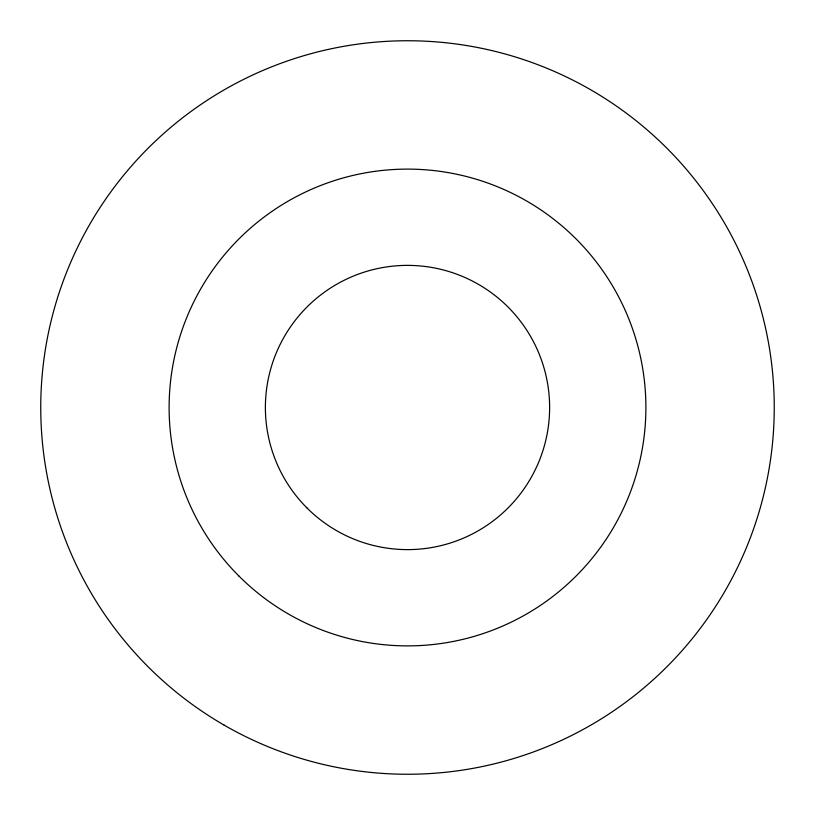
<?xml version="1.0" encoding="UTF-8"?>
<svg xmlns="http://www.w3.org/2000/svg" width="815" height="815" viewBox="0 0 815 815"><rect width="100%" height="100%" fill="white"/><g stroke="black" fill="none" stroke-linecap="round" stroke-linejoin="round"><path stroke-width="1.22" d="M224.125 725.116A366.75 366.75 0 0 0 774.25 407.5A366.75 366.75 0 0 0 224.125 89.884A366.75 366.75 0 0 0 224.125 725.116M307.011 507.99A142.116 142.116 0 0 0 544.777 444.287A142.116 142.116 0 0 0 370.713 270.223A142.116 142.116 0 0 0 307.011 507.99M238.938 576.062A238.388 238.388 0 0 0 637.768 469.196A238.388 238.388 0 0 0 345.805 177.232A238.388 238.388 0 0 0 238.938 576.062"/></g></svg>
